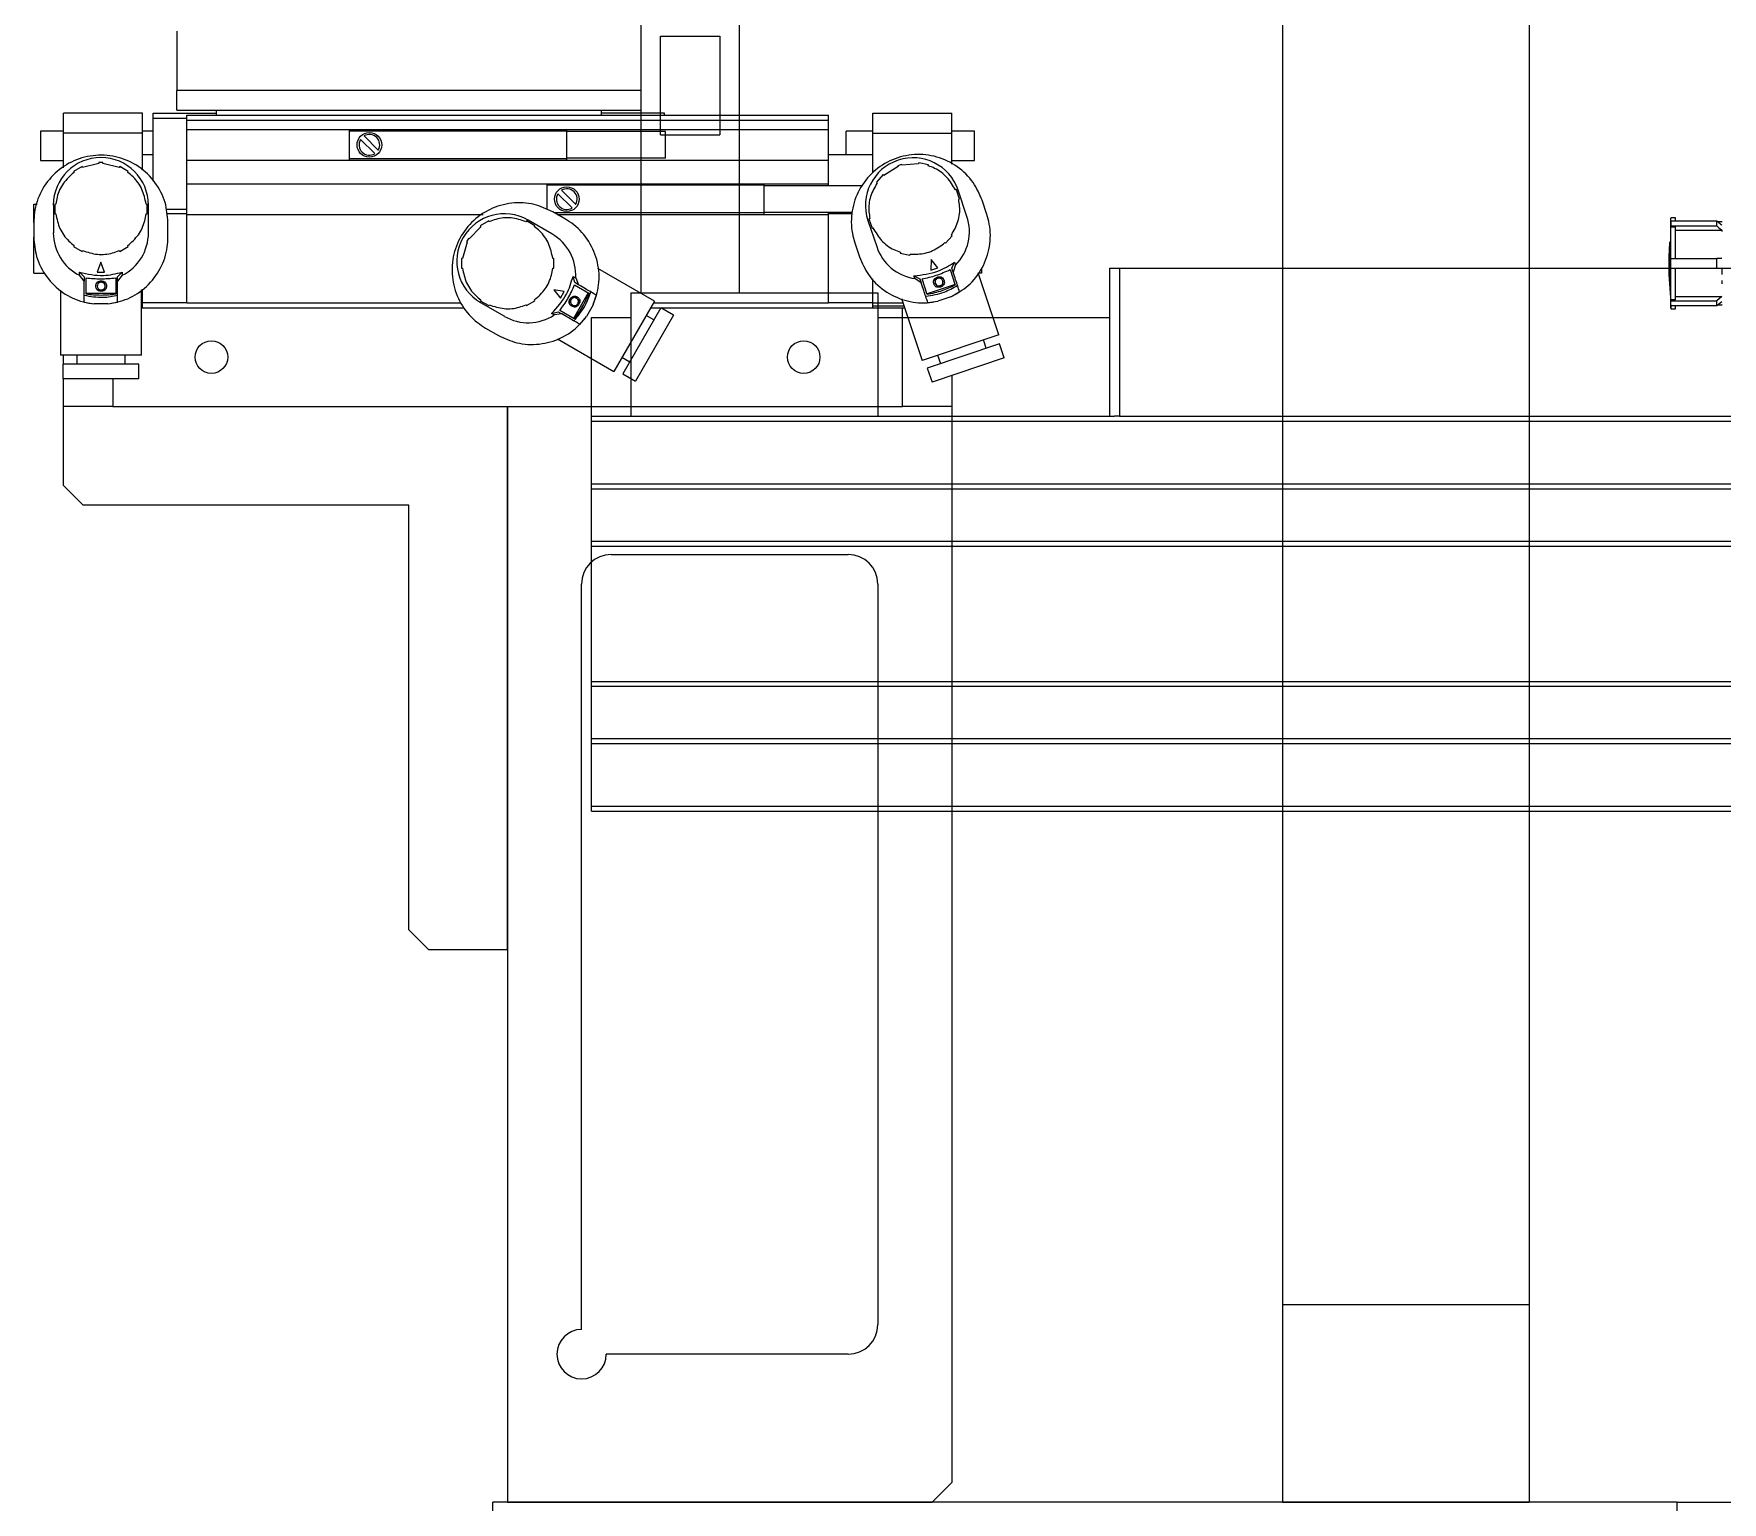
# Model space of a CAD drawing. Extents: x 500 to 100500, y -14500 to 21140.
# Drawn here: x 13536.7 to 13707.8, y -7259 to -7110.3 of the extents above; entities that cross this region are included whole.
import ezdxf

# ---------------------------------------------------------------- set-up
doc = ezdxf.new("R2010")
doc.units = 0
doc.linetypes.add('SLD-Solid', pattern=[0])
doc.layers.get('0').update_dxf_attribs({"linetype": 'CONTINUOUS'})
doc.layers.add('M06SMMF-001B', color=7, linetype='CONTINUOUS')
doc.layers.add('MODEL', color=7, linetype='SLD-Solid', lineweight=15)

# ---------------------------------------------------------------- blocks, each defined once
blk = doc.blocks.new('KCA$C73b08295')
at = {"layer": 'MODEL', "color": 1}
for p, q in [((0, 285), (0, 310)), ((120, 310), (0, 310)), ((120, 285), (120, 310)), ((120, 310), (207.5, 310))]:
    blk.add_line(p, q, dxfattribs=at)
blk = doc.blocks.new('LP F')
at = {"color": 2}
for p, q in [((14142.57, -93669.05), (14142.57, -93709.54)), ((14152.57, -93709.54), (14152.57, -93669.05)), ((14144.57, -93683.54), (14150.57, -93683.54)), ((14144.57, -93693.54), (14144.57, -93683.54)), ((14150.57, -93683.54), (14150.57, -93693.54)), ((14144.57, -93693.54), (14150.57, -93693.54)), ((14190.07, -93722.04), (14190.07, -93707.04)), ((14190.07, -93707.04), (14191.07, -93707.04)), ((14191.07, -93707.04), (14191.07, -93722.04)), ((14191.07, -93707.04), (14339.07, -93707.04)), ((14141.57, -93709.54), (14141.57, -93722.04)), ((14141.57, -93709.54), (14166.57, -93709.54)), ((14166.57, -93709.54), (14166.57, -93722.04)), ((14137.57, -93722.04), (14137.57, -93712.04)), ((14137.57, -93712.04), (14141.57, -93712.04)), ((14166.57, -93712.04), (14190.07, -93712.04)), ((14137.57, -93722.54), (14137.57, -93722.04)), ((14137.57, -93722.04), (14190.57, -93722.04)), ((14137.57, -93728.89), (14137.57, -93722.54)), ((14137.57, -93722.54), (14570.07, -93722.54)), ((14191.07, -93722.04), (14190.57, -93722.04)), ((14191.07, -93722.04), (14339.07, -93722.04)), ((14137.57, -93729.39), (14137.57, -93728.89)), ((14137.57, -93728.89), (14570.07, -93728.89)), ((14137.57, -93729.39), (14570.07, -93729.39)), ((14137.57, -93734.69), (14137.57, -93729.39)), ((14137.57, -93735.19), (14137.57, -93734.69)), ((14137.57, -93734.69), (14570.07, -93734.69)), ((14137.57, -93748.89), (14137.57, -93735.19)), ((14137.57, -93735.19), (14570.07, -93735.19)), ((14137.57, -93749.39), (14137.57, -93748.89)), ((14137.57, -93748.89), (14537.67, -93748.89)), ((14137.57, -93749.39), (14537.67, -93749.39)), ((14137.57, -93754.69), (14137.57, -93749.39)), ((14137.57, -93754.69), (14537.67, -93754.69)), ((14137.57, -93755.19), (14137.57, -93754.69)), ((14137.57, -93761.54), (14137.57, -93755.19)), ((14137.57, -93755.19), (14537.67, -93755.19)), ((14137.57, -93762.04), (14137.57, -93761.54)), ((14137.57, -93761.54), (14537.67, -93761.54)), ((14137.57, -93762.04), (14537.67, -93762.04))]:
    blk.add_line(p, q, dxfattribs=at)
blk = doc.blocks.new('SP F')
at = {"color": 3}
for p, q in [((14769.62, -97503.31), (14769.62, -97709.31)), ((14794.62, -97503.31), (14794.62, -97709.31)), ((14657.62, -97580.31), (14657.62, -97586.31)), ((14704.62, -97580.31), (14704.62, -97586.31)), ((14704.62, -97586.31), (14657.62, -97586.31)), ((14657.62, -97588.31), (14657.62, -97586.31)), ((14704.62, -97586.31), (14704.62, -97588.31)), ((14654.12, -97588.61), (14646.12, -97588.61)), ((14646.12, -97590.61), (14646.12, -97588.61)), ((14654.12, -97590.61), (14654.12, -97588.61)), ((14655.22, -97588.61), (14661.62, -97588.61)), ((14655.22, -97589.11), (14655.22, -97588.61)), ((14655.22, -97595.45), (14655.22, -97589.11)), ((14655.22, -97589.11), (14658.62, -97589.11)), ((14657.62, -97588.31), (14704.62, -97588.31)), ((14658.62, -97588.81), (14723.62, -97588.81)), ((14658.62, -97589.31), (14658.62, -97588.81)), ((14661.62, -97588.31), (14700.62, -97588.31)), ((14661.62, -97588.81), (14661.62, -97588.31)), ((14700.62, -97588.81), (14700.62, -97588.31)), ((14707.02, -97588.61), (14700.62, -97588.61)), ((14707.02, -97588.81), (14707.02, -97588.61)), ((14723.62, -97589.31), (14723.62, -97588.81)), ((14728.12, -97588.61), (14736.12, -97588.61)), ((14728.12, -97590.61), (14728.12, -97588.61)), ((14736.12, -97590.61), (14736.12, -97588.61)), ((14646.12, -97590.41), (14643.82, -97590.41)), ((14643.82, -97590.41), (14643.82, -97591.91)), ((14654.12, -97590.61), (14646.12, -97590.61)), ((14646.12, -97594.13), (14646.12, -97590.61)), ((14655.22, -97590.41), (14654.12, -97590.41)), ((14654.12, -97594.39), (14654.12, -97590.61)), ((14658.62, -97589.31), (14723.62, -97589.31)), ((14658.62, -97590.26), (14658.62, -97589.31)), ((14658.62, -97590.26), (14723.62, -97590.26)), ((14658.62, -97593.36), (14658.62, -97590.26)), ((14675.12, -97590.41), (14675.12, -97590.26)), ((14697.12, -97590.41), (14675.12, -97590.41)), ((14675.12, -97593.21), (14675.12, -97590.41)), ((14697.12, -97590.41), (14697.12, -97590.26)), ((14697.12, -97593.21), (14697.12, -97590.41)), ((14707.12, -97590.46), (14697.12, -97590.46)), ((14707.12, -97593.16), (14707.12, -97590.46)), ((14723.62, -97590.26), (14723.62, -97589.31)), ((14723.62, -97593.36), (14723.62, -97590.26)), ((14728.12, -97590.41), (14725.42, -97590.41)), ((14725.42, -97591.91), (14725.42, -97590.41)), ((14728.12, -97594.63), (14728.12, -97590.61)), ((14728.12, -97590.61), (14736.12, -97590.61)), ((14738.42, -97590.41), (14736.12, -97590.41)), ((14736.12, -97593.77), (14736.12, -97590.61)), ((14738.42, -97591.91), (14738.42, -97590.41)), ((14643.82, -97591.91), (14643.82, -97593.41)), ((14676.22, -97591.26), (14677.67, -97592.7)), ((14678.02, -97592.35), (14676.58, -97590.91)), ((14725.42, -97592.81), (14725.42, -97591.91)), ((14738.42, -97593.41), (14738.42, -97591.91)), ((14643.82, -97593.41), (14646.12, -97593.41)), ((14648.02, -97594.01), (14647.15, -97594.51)), ((14648.07, -97594.1), (14648.02, -97594.01)), ((14649.72, -97593.71), (14648.07, -97594.1)), ((14649.72, -97593.61), (14649.72, -97593.71)), ((14650.12, -97593.61), (14649.72, -97593.61)), ((14650.12, -97593.71), (14650.12, -97593.61)), ((14651.78, -97594.1), (14650.12, -97593.71)), ((14651.83, -97594.01), (14651.78, -97594.1)), ((14652.69, -97594.51), (14651.83, -97594.01)), ((14655.22, -97592.81), (14654.12, -97592.81)), ((14658.62, -97593.36), (14723.62, -97593.36)), ((14658.62, -97595.76), (14658.62, -97593.36)), ((14697.12, -97593.21), (14675.12, -97593.21)), ((14675.12, -97593.36), (14675.12, -97593.21)), ((14707.12, -97593.16), (14697.12, -97593.16)), ((14697.12, -97593.36), (14697.12, -97593.21)), ((14728.12, -97592.81), (14723.62, -97592.81)), ((14723.62, -97595.76), (14723.62, -97593.36)), ((14730.68, -97594.01), (14729.23, -97594.9)), ((14731.03, -97593.79), (14730.65, -97593.92)), ((14730.65, -97593.92), (14730.68, -97594.01)), ((14731.06, -97593.88), (14731.03, -97593.79)), ((14732.75, -97593.73), (14731.06, -97593.88)), ((14732.77, -97593.63), (14732.75, -97593.73)), ((14733.75, -97593.83), (14732.77, -97593.63)), ((14733.73, -97593.93), (14733.75, -97593.83)), ((14736.12, -97593.41), (14738.42, -97593.41)), ((14647.15, -97594.51), (14647.2, -97594.6)), ((14652.64, -97594.6), (14652.69, -97594.51)), ((14658.62, -97595.76), (14723.62, -97595.76)), ((14658.62, -97598.86), (14658.62, -97595.76)), ((14695.12, -97595.91), (14695.12, -97595.76)), ((14717.12, -97595.91), (14695.12, -97595.91)), ((14695.12, -97598.37), (14695.12, -97595.91)), ((14717.12, -97595.91), (14717.12, -97595.76)), ((14717.12, -97598.71), (14717.12, -97595.91)), ((14727.12, -97595.96), (14717.12, -97595.96)), ((14723.62, -97595.96), (14723.62, -97595.76)), ((14729.16, -97594.83), (14728.49, -97595.58)), ((14728.49, -97595.58), (14728.57, -97595.65)), ((14729.23, -97594.9), (14729.16, -97594.83)), ((14696.22, -97596.76), (14697.67, -97598.2)), ((14698.02, -97597.85), (14696.58, -97596.41)), ((14736.6, -97596.35), (14736.5, -97596.38)), ((14736.91, -97597.3), (14736.6, -97596.35)), ((14737.65, -97599.07), (14736.77, -97596.41)), ((14736.82, -97597.33), (14736.91, -97597.3)), ((14739.68, -97598.86), (14739.2, -97597.43)), ((14643.12, -97599.66), (14643.12, -97597.81)), ((14643.12, -97597.81), (14643.48, -97597.81)), ((14645.11, -97597.92), (14645.11, -97600.72)), ((14645.25, -97597.81), (14645.25, -97598.81)), ((14645.35, -97597.81), (14645.25, -97597.81)), ((14645.25, -97598.81), (14645.35, -97598.81)), ((14654.6, -97597.81), (14654.5, -97597.81)), ((14654.5, -97598.81), (14654.6, -97598.81)), ((14654.6, -97598.81), (14654.6, -97597.81)), ((14654.74, -97600.72), (14654.74, -97597.92)), ((14656.52, -97598.31), (14658.62, -97598.31)), ((14658.62, -97598.81), (14656.6, -97598.81)), ((14658.62, -97598.86), (14688.64, -97598.86)), ((14658.62, -97607.81), (14658.62, -97598.86)), ((14696.99, -97599.34), (14695.69, -97598.59)), ((14717.12, -97598.71), (14695.89, -97598.71)), ((14696.15, -97598.86), (14723.62, -97598.86)), ((14726.04, -97598.66), (14717.12, -97598.66)), ((14717.12, -97598.86), (14717.12, -97598.71)), ((14723.62, -97598.86), (14723.62, -97598.66)), ((14726.04, -97598.81), (14723.62, -97598.81)), ((14723.62, -97607.81), (14723.62, -97598.86)), ((14727.83, -97599.28), (14727.73, -97599.31)), ((14727.73, -97599.31), (14728.05, -97600.26)), ((14809.45, -97599.21), (14808.95, -97599.21)), ((14809.45, -97599.51), (14809.45, -97599.21)), ((14643.12, -97599.66), (14643.12, -97601.16)), ((14656.72, -97601.16), (14656.72, -97599.66)), ((14688.4, -97600.1), (14687.24, -97601.33)), ((14689.22, -97599.51), (14688.35, -97600.01)), ((14688.35, -97600.01), (14688.4, -97600.1)), ((14689.27, -97599.6), (14689.22, -97599.51)), ((14693.03, -97599.51), (14692.98, -97599.6)), ((14693.89, -97600.01), (14693.03, -97599.51)), ((14695.62, -97600.84), (14693.19, -97599.44)), ((14693.84, -97600.1), (14693.89, -97600.01)), ((14727.63, -97599.46), (14728.52, -97602.12)), ((14728.05, -97600.26), (14728.14, -97600.23)), ((14735.49, -97601.78), (14736.15, -97601.03)), ((14736.15, -97601.03), (14736.08, -97600.96)), ((14808.95, -97599.51), (14808.95, -97600.01)), ((14808.95, -97599.51), (14808.95, -97599.6)), ((14808.95, -97600.01), (14808.95, -97599.51)), ((14808.95, -97599.51), (14813.62, -97599.51)), ((14808.95, -97600.1), (14808.95, -97600.01)), ((14808.95, -97600.01), (14813.62, -97600.01)), ((14808.95, -97600.1), (14809.45, -97600.1)), ((14809.45, -97603.31), (14809.45, -97600.1)), ((14809.45, -97600.44), (14814.12, -97600.44)), ((14813.62, -97600.01), (14813.62, -97599.51)), ((14814.12, -97599.61), (14813.73, -97599.61)), ((14814.15, -97599.64), (14814.12, -97599.61)), ((14814.12, -97600.44), (14814.12, -97600.59)), ((14643.12, -97601.31), (14643.12, -97601.16)), ((14643.12, -97604.81), (14643.12, -97601.31)), ((14647.2, -97602.02), (14647.15, -97602.1)), ((14647.15, -97602.1), (14648.02, -97602.6)), ((14648.02, -97602.6), (14648.07, -97602.52)), ((14651.78, -97602.52), (14651.83, -97602.6)), ((14651.83, -97602.6), (14652.69, -97602.1)), ((14652.69, -97602.1), (14652.64, -97602.02)), ((14687.04, -97601.68), (14686.55, -97603.31)), ((14687.16, -97601.28), (14686.96, -97601.63)), ((14686.96, -97601.63), (14687.04, -97601.68)), ((14687.24, -97601.33), (14687.16, -97601.28)), ((14726.3, -97601.74), (14726.78, -97603.16)), ((14730.92, -97602.69), (14730.9, -97602.78)), ((14730.9, -97602.78), (14731.88, -97602.98)), ((14735.41, -97601.71), (14735.49, -97601.78)), ((14649.92, -97603.71), (14649.55, -97604.71)), ((14650.3, -97604.71), (14649.92, -97603.71)), ((14686.45, -97603.31), (14686.45, -97604.31)), ((14686.55, -97603.31), (14686.45, -97603.31)), ((14686.45, -97604.31), (14686.55, -97604.31)), ((14695.8, -97603.31), (14695.7, -97603.31)), ((14695.7, -97604.31), (14695.8, -97604.31)), ((14695.8, -97604.31), (14695.8, -97603.31)), ((14705.99, -97607.66), (14700.26, -97604.34)), ((14731.88, -97602.98), (14731.9, -97602.89)), ((14734.03, -97603.43), (14733.99, -97604.5)), ((14733.99, -97604.5), (14734.71, -97604.26)), ((14734.71, -97604.26), (14734.03, -97603.43)), ((14735.95, -97604.44), (14736.48, -97606.03)), ((14736.12, -97604.29), (14736.41, -97603.69)), ((14736.26, -97604.72), (14736.12, -97604.29)), ((14736.51, -97603.98), (14736.26, -97604.72)), ((14736.41, -97603.69), (14736.51, -97603.98)), ((14739.12, -97604.36), (14739.12, -97604.81)), ((14808.95, -97603.31), (14808.95, -97603.31)), ((14808.95, -97604.31), (14808.95, -97603.31)), ((14808.95, -97603.31), (14813.62, -97603.31)), ((14808.95, -97604.31), (14808.95, -97604.31)), ((14808.95, -97604.31), (14813.62, -97604.31)), ((14809.45, -97607.52), (14809.45, -97604.31)), ((14813.62, -97604.31), (14813.62, -97603.31)), ((14814.12, -97603.31), (14813.62, -97603.31)), ((14813.62, -97604.31), (14814.12, -97604.31)), ((14814.12, -97604.31), (14814.12, -97604.93)), ((14643.12, -97604.81), (14644.25, -97604.81)), ((14647.75, -97605.01), (14647.75, -97604.71)), ((14647.75, -97604.71), (14648.22, -97605.19)), ((14648.22, -97605.63), (14647.75, -97605.01)), ((14648.22, -97605.19), (14648.22, -97605.63)), ((14648.42, -97606.95), (14648.42, -97605.28)), ((14649.41, -97606.14), (14649.41, -97606.1)), ((14649.55, -97604.71), (14650.3, -97604.71)), ((14649.94, -97605.63), (14649.94, -97605.59)), ((14650.49, -97606.14), (14650.49, -97606.1)), ((14651.42, -97605.28), (14651.42, -97606.95)), ((14651.62, -97605.19), (14652.09, -97604.71)), ((14652.09, -97605.01), (14651.62, -97605.63)), ((14651.62, -97605.63), (14651.62, -97605.19)), ((14652.09, -97604.71), (14652.09, -97605.01)), ((14697.75, -97605.13), (14698.02, -97605.28)), ((14697.93, -97605.77), (14697.75, -97605.13)), ((14697.91, -97605.99), (14699.36, -97606.83)), ((14698.32, -97606), (14697.93, -97605.77)), ((14698.02, -97605.28), (14698.32, -97606)), ((14728.12, -97607.81), (14728.12, -97605.39)), ((14732.39, -97605.36), (14732.29, -97605.07)), ((14732.29, -97605.07), (14732.89, -97605.37)), ((14733.03, -97605.79), (14732.39, -97605.36)), ((14732.89, -97605.37), (14733.03, -97605.79)), ((14733.64, -97606.98), (14733.11, -97605.39)), ((14736.46, -97605.96), (14733.62, -97606.91)), ((14734.32, -97605.9), (14734.31, -97605.86)), ((14734.66, -97605.25), (14734.65, -97605.21)), ((14734.96, -97606.11), (14734.94, -97606.07)), ((14735.23, -97605.85), (14735.21, -97605.81)), ((14735.34, -97605.55), (14735.33, -97605.52)), ((14740.9, -97611.05), (14738.8, -97604.76)), ((14739.12, -97604.81), (14738.82, -97604.81)), ((14814.15, -97605.89), (14814.15, -97605.54)), ((14645.82, -97606.52), (14645.82, -97613.11)), ((14648.22, -97607.74), (14649.24, -97607.92)), ((14651.42, -97606.88), (14648.42, -97606.88)), ((14650.61, -97607.92), (14649.24, -97607.92)), ((14649.95, -97606.54), (14649.95, -97606.5)), ((14650.29, -97606.38), (14650.29, -97606.34)), ((14650.61, -97607.92), (14651.62, -97607.74)), ((14654.02, -97613.11), (14654.02, -97606.48)), ((14654.12, -97607.81), (14654.02, -97607.81)), ((14654.12, -97607.81), (14654.12, -97606.42)), ((14658.62, -97607.81), (14654.12, -97607.81)), ((14654.12, -97608.31), (14654.12, -97607.81)), ((14658.62, -97607.81), (14686.42, -97607.81)), ((14688.4, -97607.52), (14688.35, -97607.6)), ((14688.35, -97607.6), (14689.22, -97608.1)), ((14688.38, -97607.78), (14690.8, -97609.18)), ((14693.03, -97608.1), (14693.89, -97607.6)), ((14693.89, -97607.6), (14693.84, -97607.52)), ((14695.8, -97606.51), (14696.48, -97607.33)), ((14696.85, -97606.68), (14695.8, -97606.51)), ((14696.48, -97607.33), (14696.85, -97606.68)), ((14697.48, -97607.45), (14697.44, -97607.43)), ((14699.3, -97606.79), (14697.8, -97609.39)), ((14698.19, -97607.23), (14698.15, -97607.21)), ((14698.27, -97607.9), (14698.23, -97607.88)), ((14698.3, -97607.52), (14698.26, -97607.5)), ((14699.79, -97608.02), (14700.14, -97607.05)), ((14705.99, -97607.66), (14701.89, -97614.76)), ((14705.9, -97607.81), (14723.62, -97607.81)), ((14728.12, -97607.81), (14723.62, -97607.81)), ((14728.12, -97608.31), (14728.12, -97607.81)), ((14728.12, -97607.81), (14731.17, -97607.81)), ((14731.04, -97607.39), (14733.12, -97613.64)), ((14733.7, -97607.79), (14734.72, -97607.64)), ((14736.02, -97607.21), (14734.72, -97607.64)), ((14736.02, -97607.21), (14736.92, -97606.72)), ((14808.95, -97607.6), (14808.95, -97607.52)), ((14809.45, -97607.52), (14808.95, -97607.52)), ((14808.95, -97608.1), (14808.95, -97607.6)), ((14808.95, -97607.6), (14813.62, -97607.6)), ((14809.45, -97607.17), (14814.12, -97607.17)), ((14814.12, -97607.17), (14813.62, -97607.6)), ((14813.62, -97608.1), (14813.62, -97607.6)), ((14813.62, -97608.1), (14814.12, -97607.67)), ((14654.12, -97608.11), (14654.02, -97608.11)), ((14654.02, -97608.31), (14686.72, -97608.31)), ((14689.22, -97608.1), (14689.27, -97608.02)), ((14692.98, -97608.02), (14693.03, -97608.1)), ((14695.58, -97608.89), (14696.23, -97608.72)), ((14695.85, -97609.04), (14695.58, -97608.89)), ((14696.62, -97608.94), (14695.85, -97609.04)), ((14696.23, -97608.72), (14696.62, -97608.94)), ((14697.86, -97609.43), (14696.41, -97608.59)), ((14697.65, -97608.16), (14697.62, -97608.14)), ((14698.44, -97610), (14699.11, -97609.21)), ((14699.79, -97608.02), (14699.11, -97609.21)), ((14706.64, -97608.32), (14702.79, -97614.99)), ((14707.94, -97609.07), (14704.09, -97615.74)), ((14705.94, -97609.53), (14705.16, -97609.08)), ((14705.61, -97608.31), (14731.12, -97608.31)), ((14707.94, -97609.07), (14706.64, -97608.32)), ((14728.12, -97608.11), (14731.27, -97608.11)), ((14731.12, -97618.31), (14731.12, -97608.31)), ((14731.12, -97608.31), (14731.34, -97608.31)), ((14808.95, -97608.02), (14808.95, -97608.1)), ((14808.95, -97608.02), (14808.95, -97608.39)), ((14808.95, -97608.1), (14813.62, -97608.1)), ((14808.95, -97608.41), (14809.45, -97608.41)), ((14809.45, -97608.41), (14809.45, -97608.1)), ((14813.73, -97608.01), (14814.12, -97608.01)), ((14814.12, -97608.01), (14814.15, -97607.98)), ((14688.89, -97610.37), (14690.19, -97611.12)), ((14740.9, -97611.05), (14733.12, -97613.64)), ((14696.18, -97611.46), (14701.89, -97614.76)), ((14740.95, -97611.98), (14733.64, -97614.42)), ((14739.62, -97612.42), (14739.33, -97611.57)), ((14741.42, -97613.4), (14740.95, -97611.98)), ((14654.02, -97613.11), (14645.82, -97613.11)), ((14646.07, -97614.01), (14646.07, -97615.51)), ((14653.77, -97614.01), (14646.07, -97614.01)), ((14646.12, -97614.01), (14646.12, -97613.11)), ((14647.47, -97613.11), (14647.47, -97614.01)), ((14652.37, -97614.01), (14652.37, -97613.11)), ((14653.77, -97615.51), (14653.77, -97614.01)), ((14702.71, -97613.33), (14703.49, -97613.78)), ((14733.64, -97614.42), (14734.12, -97615.84)), ((14741.42, -97613.4), (14734.12, -97615.84)), ((14734.69, -97613.12), (14734.97, -97613.97)), ((14653.77, -97615.51), (14646.07, -97615.51)), ((14646.12, -97618.31), (14646.12, -97615.51)), ((14651.12, -97615.51), (14651.12, -97618.31)), ((14702.79, -97614.99), (14704.09, -97615.74)), ((14736.12, -97615.17), (14736.12, -97618.31)), ((14646.12, -97626.31), (14646.12, -97618.31)), ((14651.12, -97618.31), (14646.12, -97618.31)), ((14651.12, -97618.31), (14731.12, -97618.31)), ((14691.12, -97673.31), (14691.12, -97618.31)), ((14691.12, -97618.31), (14691.12, -97729.31)), ((14736.12, -97618.31), (14731.12, -97618.31)), ((14736.12, -97618.31), (14736.12, -97727.31)), ((14646.12, -97626.31), (14648.12, -97628.31)), ((14681.12, -97628.31), (14648.12, -97628.31)), ((14681.12, -97671.31), (14681.12, -97628.31)), ((14701.62, -97633.31), (14725.62, -97633.31)), ((14698.62, -97711.81), (14698.62, -97636.31)), ((14728.62, -97636.31), (14728.62, -97711.31)), ((14681.12, -97671.31), (14683.12, -97673.31)), ((14683.12, -97673.31), (14691.12, -97673.31)), ((14769.62, -97709.31), (14769.62, -97729.31)), ((14794.62, -97709.31), (14769.62, -97709.31)), ((14794.62, -97709.31), (14794.62, -97729.31)), ((14725.62, -97714.31), (14701.12, -97714.31)), ((14734.12, -97729.31), (14736.12, -97727.31)), ((14691.12, -97729.31), (14734.12, -97729.31)), ((14769.62, -97729.31), (14794.62, -97729.31))]:
    blk.add_line(p, q, dxfattribs=at)
for centre, radius in [((14677.12, -97591.81), 1.25), ((14697.12, -97597.31), 1.25), ((14661.12, -97613.31), 1.65), ((14721.12, -97613.31), 1.65)]:
    blk.add_circle(centre, radius, dxfattribs=at)
for centre, radius, start, end in [((14677.12, -97591.81), 1.05, 328.7741, 121.2259), ((14677.12, -97591.81), 1.05, 148.7741, 301.2259), ((14649.92, -97597.92), 4.82, 0, 180), ((14732.2, -97597.94), 4.82, 18.4665, 198.4665), ((14697.12, -97597.31), 1.05, 148.7741, 301.2259), ((14697.12, -97597.31), 1.05, 328.7741, 121.2259), ((14690.79, -97603.61), 4.82, 60, 240), ((14733.09, -97600.59), 4.82, 315.2554, 18.4656), ((14649.92, -97600.72), 4.82, 180.0007, 243.2116), ((14649.92, -97600.72), 4.82, 296.7888, 359.9991), ((14693.21, -97605.01), 4.82, 356.7888, 59.9991), ((14733.09, -97600.59), 4.82, 198.4673, 261.6781), ((14693.21, -97605.01), 4.82, 240.0007, 303.2116), ((14701.62, -97636.31), 3, 90, 180), ((14725.62, -97636.31), 3, 0, 90), ((14698.62, -97714.31), 2.5, 90, 0), ((14725.62, -97711.31), 3, 270, 0)]:
    blk.add_arc(centre, radius, start, end, dxfattribs=at)
for points, knots in [([(14656.72, -97599.66), (14656.66, -97598.98), (14656.54, -97597.54), (14655.49, -97595.54), (14653.83, -97593.93), (14651.71, -97592.96), (14649.4, -97592.75), (14647.14, -97593.31), (14645.2, -97594.59), (14643.79, -97596.44), (14643.19, -97598.23), (14643.14, -97599.33), (14643.12, -97599.66)], [0, 0, 0, 0, 0.0948237, 0.2021801, 0.3095335, 0.4168871, 0.524228, 0.6314592, 0.7387387, 0.8460879, 0.9534356, 1, 1, 1, 1]), ([(14739.2, -97597.43), (14738.93, -97596.81), (14738.36, -97595.49), (14736.73, -97593.92), (14734.64, -97592.92), (14732.33, -97592.67), (14730.06, -97593.2), (14728.1, -97594.45), (14726.66, -97596.28), (14725.91, -97598.47), (14725.91, -97600.37), (14726.21, -97601.42), (14726.3, -97601.74)], [0, 0, 0, 0, 0.094824, 0.20218, 0.309533, 0.416887, 0.524228, 0.631459, 0.738739, 0.846088, 0.953436, 1, 1, 1, 1]), ([(14736.5, -97596.38), (14736.24, -97595.94), (14735.71, -97595.04), (14734.65, -97594.27), (14733.95, -97594.01), (14733.73, -97593.93)], [0, 0, 0, 0, 0.406488, 0.812977, 1, 1, 1, 1]), ([(14647.2, -97594.6), (14646.82, -97594.94), (14646.05, -97595.64), (14645.51, -97596.83), (14645.39, -97597.57), (14645.35, -97597.81)], [0, 0, 0, 0, 0.406489, 0.812978, 1, 1, 1, 1]), ([(14654.5, -97597.81), (14654.39, -97597.3), (14654.17, -97596.28), (14653.41, -97595.22), (14652.83, -97594.74), (14652.64, -97594.6)], [0, 0, 0, 0, 0.4064885, 0.8129766, 1, 1, 1, 1]), ([(14728.57, -97595.65), (14728.31, -97596.1), (14727.8, -97597), (14727.66, -97598.31), (14727.79, -97599.05), (14727.83, -97599.28)], [0, 0, 0, 0, 0.4064893, 0.8129784, 1, 1, 1, 1]), ([(14695.69, -97598.59), (14695.08, -97598.31), (14693.77, -97597.7), (14691.52, -97597.6), (14689.29, -97598.23), (14687.39, -97599.58), (14686.04, -97601.48), (14685.4, -97603.72), (14685.54, -97606.04), (14686.44, -97608.18), (14687.69, -97609.6), (14688.61, -97610.19), (14688.89, -97610.37)], [0, 0, 0, 0, 0.094824, 0.20218, 0.309533, 0.416887, 0.524228, 0.631459, 0.738739, 0.846088, 0.953436, 1, 1, 1, 1]), ([(14736.08, -97600.96), (14736.33, -97600.51), (14736.85, -97599.61), (14736.98, -97598.31), (14736.86, -97597.57), (14736.82, -97597.33)], [0, 0, 0, 0, 0.406489, 0.812978, 1, 1, 1, 1]), ([(14645.35, -97598.81), (14645.46, -97599.31), (14645.67, -97600.33), (14646.44, -97601.39), (14647.02, -97601.87), (14647.2, -97602.02)], [0, 0, 0, 0, 0.406489, 0.812977, 1, 1, 1, 1]), ([(14652.64, -97602.02), (14653.03, -97601.67), (14653.8, -97600.98), (14654.34, -97599.78), (14654.46, -97599.04), (14654.5, -97598.81)], [0, 0, 0, 0, 0.406489, 0.812978, 1, 1, 1, 1]), ([(14692.98, -97599.6), (14692.48, -97599.43), (14691.5, -97599.11), (14690.19, -97599.24), (14689.49, -97599.51), (14689.27, -97599.6)], [0, 0, 0, 0, 0.406488, 0.812977, 1, 1, 1, 1]), ([(14699.79, -97608.02), (14700.02, -97607.35), (14700.5, -97605.96), (14700.34, -97603.68), (14699.46, -97601.55), (14698.2, -97600.11), (14697.27, -97599.52), (14696.99, -97599.34)], [0, 0, 0, 0, 0.210713, 0.440125, 0.669539, 0.89895, 1, 1, 1, 1]), ([(14736.02, -97607.21), (14736.63, -97606.86), (14737.91, -97606.14), (14739.3, -97604.33), (14740.06, -97602.14), (14740.07, -97600.23), (14739.77, -97599.18), (14739.68, -97598.86)], [0, 0, 0, 0, 0.210713, 0.440125, 0.669539, 0.89895, 1, 1, 1, 1]), ([(14808.95, -97599.6), (14808.95, -97599.4), (14808.95, -97599.16), (14808.95, -97599.24), (14808.95, -97599.25)], [0, 0, 0, 0, 0.814149, 1, 1, 1, 1]), ([(14695.7, -97603.31), (14695.59, -97602.8), (14695.37, -97601.78), (14694.61, -97600.72), (14694.03, -97600.24), (14693.84, -97600.1)], [0, 0, 0, 0, 0.406489, 0.812978, 1, 1, 1, 1]), ([(14728.14, -97600.23), (14728.41, -97600.68), (14728.93, -97601.57), (14729.99, -97602.34), (14730.7, -97602.6), (14730.92, -97602.69)], [0, 0, 0, 0, 0.406489, 0.812977, 1, 1, 1, 1]), ([(14808.95, -97603.31), (14808.95, -97602.8), (14808.95, -97601.78), (14808.95, -97600.72), (14808.95, -97600.24), (14808.95, -97600.1)], [0, 0, 0, 0, 0.4064891, 0.8129781, 1, 1, 1, 1]), ([(14814.12, -97599.94), (14814.1, -97599.93), (14813.93, -97599.78), (14813.77, -97599.64), (14813.62, -97599.51)], [0, 0, 0, 0, 0.099039, 1, 1, 1, 1]), ([(14813.62, -97600.01), (14813.77, -97600.14), (14813.93, -97600.28), (14814.1, -97600.43), (14814.12, -97600.44)], [0, 0, 0, 0, 0.9009608, 1, 1, 1, 1]), ([(14643.12, -97601.16), (14643.18, -97601.82), (14643.3, -97603.25), (14644.34, -97605.25), (14646, -97606.86), (14647.75, -97607.7), (14648.87, -97607.87), (14649.24, -97607.92)], [0, 0, 0, 0, 0.200562, 0.429956, 0.659348, 0.888742, 1, 1, 1, 1]), ([(14648.07, -97602.52), (14648.56, -97602.68), (14649.55, -97603), (14650.85, -97602.87), (14651.55, -97602.6), (14651.78, -97602.52)], [0, 0, 0, 0, 0.4064889, 0.8129776, 1, 1, 1, 1]), ([(14650.61, -97607.92), (14651.3, -97607.79), (14652.74, -97607.51), (14654.64, -97606.23), (14656.05, -97604.39), (14656.66, -97602.59), (14656.71, -97601.49), (14656.72, -97601.16)], [0, 0, 0, 0, 0.210713, 0.440125, 0.669539, 0.89895, 1, 1, 1, 1]), ([(14731.9, -97602.89), (14732.42, -97602.88), (14733.45, -97602.88), (14734.65, -97602.34), (14735.23, -97601.86), (14735.41, -97601.71)], [0, 0, 0, 0, 0.406489, 0.812978, 1, 1, 1, 1]), ([(14808.94, -97605.94), (14808.92, -97604.79), (14808.89, -97603.43), (14808.88, -97602.13), (14808.88, -97601.81), (14808.88, -97601.67), (14808.87, -97601.62), (14808.87, -97601.63), (14808.84, -97601.81), (14808.78, -97602.5), (14808.71, -97604.32), (14808.83, -97606.05), (14808.92, -97607.32)], [0, 0, 0, 0, 0.291287, 0.344241, 0.383734, 0.399372, 0.413142, 0.426111, 0.439542, 0.518057, 0.645364, 1, 1, 1, 1]), ([(14686.55, -97604.31), (14686.66, -97604.81), (14686.87, -97605.83), (14687.64, -97606.89), (14688.22, -97607.37), (14688.4, -97607.52)], [0, 0, 0, 0, 0.406489, 0.812978, 1, 1, 1, 1]), ([(14693.84, -97607.52), (14694.23, -97607.17), (14695, -97606.48), (14695.54, -97605.28), (14695.66, -97604.54), (14695.7, -97604.31)], [0, 0, 0, 0, 0.406489, 0.812978, 1, 1, 1, 1]), ([(14726.78, -97603.16), (14727.04, -97603.78), (14727.61, -97605.1), (14729.23, -97606.66), (14731.31, -97607.67), (14733.24, -97607.9), (14734.35, -97607.71), (14734.72, -97607.64)], [0, 0, 0, 0, 0.200562, 0.429956, 0.659348, 0.888742, 1, 1, 1, 1]), ([(14732.29, -97605.07), (14733.12, -97604.98), (14734.6, -97604.82), (14735.86, -97604.04), (14736.41, -97603.69)], [0, 0, 0, 0, 0.559952, 1, 1, 1, 1]), ([(14733.11, -97605.39), (14733.59, -97605.29), (14734.57, -97605.07), (14735.49, -97604.66), (14735.95, -97604.44)], [0, 0, 0, 0, 0.492258, 1, 1, 1, 1]), ([(14808.95, -97607.52), (14808.95, -97607.17), (14808.95, -97606.48), (14808.95, -97605.28), (14808.95, -97604.54), (14808.95, -97604.31)], [0, 0, 0, 0, 0.406489, 0.812978, 1, 1, 1, 1]), ([(14647.75, -97604.71), (14648.57, -97604.89), (14650.02, -97605.21), (14651.46, -97604.86), (14652.09, -97604.71)], [0, 0, 0, 0, 0.559952, 1, 1, 1, 1]), ([(14648.22, -97607.74), (14648.22, -97607.52), (14648.22, -97607.09), (14648.22, -97606.39), (14648.22, -97605.9), (14648.22, -97605.63)], [0, 0, 0, 0, 0.309337, 0.618673, 1, 1, 1, 1]), ([(14648.42, -97605.28), (14648.91, -97605.33), (14649.91, -97605.44), (14650.91, -97605.33), (14651.42, -97605.28)], [0, 0, 0, 0, 0.4922576, 1, 1, 1, 1]), ([(14649.41, -97606.1), (14649.42, -97605.98), (14649.43, -97605.84), (14649.57, -97605.7), (14649.68, -97605.64), (14649.8, -97605.6), (14649.9, -97605.59), (14649.94, -97605.59)], [0, 0, 0, 0, 0.498702, 0.624177, 0.749467, 0.874745, 1, 1, 1, 1]), ([(14649.41, -97606.14), (14649.42, -97606.02), (14649.43, -97605.88), (14649.57, -97605.73), (14649.68, -97605.68), (14649.8, -97605.64), (14649.9, -97605.63), (14649.94, -97605.63)], [0, 0, 0, 0, 0.498702, 0.624177, 0.749467, 0.874745, 1, 1, 1, 1]), ([(14649.94, -97606.64), (14649.9, -97606.64), (14649.8, -97606.63), (14649.64, -97606.58), (14649.43, -97606.42), (14649.42, -97606.25), (14649.41, -97606.14)], [0, 0, 0, 0, 0.125551, 0.25109, 0.50025, 1, 1, 1, 1]), ([(14649.95, -97605.73), (14649.91, -97605.73), (14649.84, -97605.74), (14649.74, -97605.77), (14649.67, -97605.82), (14649.56, -97605.94), (14649.56, -97606.05), (14649.56, -97606.14)], [0, 0, 0, 0, 0.125139, 0.250418, 0.375519, 0.500847, 1, 1, 1, 1]), ([(14649.56, -97606.1), (14649.56, -97606.19), (14649.56, -97606.32), (14649.71, -97606.45), (14649.84, -97606.5), (14649.91, -97606.5), (14649.95, -97606.5)], [0, 0, 0, 0, 0.5002912, 0.749086, 0.8746062, 1, 1, 1, 1]), ([(14649.56, -97606.14), (14649.56, -97606.23), (14649.56, -97606.36), (14649.71, -97606.49), (14649.84, -97606.54), (14649.91, -97606.54), (14649.95, -97606.54)], [0, 0, 0, 0, 0.5002912, 0.749086, 0.8746062, 1, 1, 1, 1]), ([(14649.94, -97605.59), (14649.99, -97605.59), (14650.08, -97605.6), (14650.25, -97605.65), (14650.47, -97605.81), (14650.48, -97605.98), (14650.49, -97606.1)], [0, 0, 0, 0, 0.1256001, 0.2511969, 0.5005813, 1, 1, 1, 1]), ([(14649.94, -97605.63), (14649.99, -97605.63), (14650.08, -97605.64), (14650.25, -97605.69), (14650.47, -97605.85), (14650.48, -97606.02), (14650.49, -97606.14)], [0, 0, 0, 0, 0.1256, 0.251197, 0.500581, 1, 1, 1, 1]), ([(14650.49, -97606.14), (14650.48, -97606.25), (14650.47, -97606.43), (14650.25, -97606.58), (14650.08, -97606.63), (14649.99, -97606.64), (14649.94, -97606.64)], [0, 0, 0, 0, 0.499407, 0.748743, 0.874372, 1, 1, 1, 1]), ([(14650.35, -97606.14), (14650.34, -97606.05), (14650.33, -97605.91), (14650.19, -97605.78), (14650.06, -97605.74), (14649.99, -97605.73), (14649.95, -97605.73)], [0, 0, 0, 0, 0.500072, 0.749021, 0.874598, 1, 1, 1, 1]), ([(14650.29, -97606.34), (14650.31, -97606.29), (14650.35, -97606.21), (14650.35, -97606.13), (14650.35, -97606.1)], [0, 0, 0, 0, 0.559599, 1, 1, 1, 1]), ([(14650.29, -97606.38), (14650.31, -97606.33), (14650.35, -97606.25), (14650.35, -97606.17), (14650.35, -97606.14)], [0, 0, 0, 0, 0.559599, 1, 1, 1, 1]), ([(14651.62, -97607.74), (14651.62, -97607.52), (14651.62, -97607.09), (14651.62, -97606.39), (14651.62, -97605.9), (14651.62, -97605.63)], [0, 0, 0, 0, 0.309337, 0.618673, 1, 1, 1, 1]), ([(14695.58, -97608.89), (14696.15, -97608.27), (14697.15, -97607.17), (14697.57, -97605.75), (14697.75, -97605.13)], [0, 0, 0, 0, 0.559952, 1, 1, 1, 1]), ([(14696.41, -97608.59), (14696.7, -97608.19), (14697.29, -97607.38), (14697.7, -97606.46), (14697.91, -97605.99)], [0, 0, 0, 0, 0.492258, 1, 1, 1, 1]), ([(14700.14, -97607.05), (14699.96, -97606.94), (14699.58, -97606.73), (14698.97, -97606.38), (14698.55, -97606.13), (14698.32, -97606)], [0, 0, 0, 0, 0.309337, 0.618673, 1, 1, 1, 1]), ([(14733.7, -97607.79), (14733.63, -97607.59), (14733.49, -97607.18), (14733.27, -97606.51), (14733.12, -97606.05), (14733.03, -97605.79)], [0, 0, 0, 0, 0.309337, 0.618673, 1, 1, 1, 1]), ([(14733.48, -97607.13), (14734.12, -97607.04), (14735.26, -97606.87), (14736.26, -97606.3), (14736.7, -97606.05)], [0, 0, 0, 0, 0.5600145, 1, 1, 1, 1]), ([(14736.48, -97606.03), (14736.03, -97606.23), (14735.12, -97606.65), (14734.14, -97606.87), (14733.64, -97606.98)], [0, 0, 0, 0, 0.49226, 1, 1, 1, 1]), ([(14734.31, -97605.86), (14734.28, -97605.75), (14734.24, -97605.61), (14734.33, -97605.42), (14734.41, -97605.34), (14734.52, -97605.26), (14734.61, -97605.23), (14734.65, -97605.21)], [0, 0, 0, 0, 0.498702, 0.624177, 0.749467, 0.874745, 1, 1, 1, 1]), ([(14734.32, -97605.9), (14734.29, -97605.78), (14734.25, -97605.65), (14734.35, -97605.46), (14734.43, -97605.38), (14734.53, -97605.3), (14734.62, -97605.27), (14734.66, -97605.25)], [0, 0, 0, 0, 0.498702, 0.624177, 0.749467, 0.874745, 1, 1, 1, 1]), ([(14734.98, -97606.21), (14734.94, -97606.22), (14734.85, -97606.24), (14734.67, -97606.25), (14734.42, -97606.16), (14734.36, -97606), (14734.32, -97605.9)], [0, 0, 0, 0, 0.125551, 0.25109, 0.50025, 1, 1, 1, 1]), ([(14734.7, -97605.34), (14734.67, -97605.35), (14734.6, -97605.38), (14734.52, -97605.44), (14734.46, -97605.51), (14734.4, -97605.66), (14734.43, -97605.76), (14734.45, -97605.85)], [0, 0, 0, 0, 0.125139, 0.250418, 0.375519, 0.500847, 1, 1, 1, 1]), ([(14734.44, -97605.81), (14734.47, -97605.9), (14734.52, -97606.02), (14734.7, -97606.1), (14734.84, -97606.1), (14734.91, -97606.08), (14734.94, -97606.07)], [0, 0, 0, 0, 0.500291, 0.749086, 0.874606, 1, 1, 1, 1]), ([(14734.45, -97605.85), (14734.48, -97605.93), (14734.53, -97606.06), (14734.71, -97606.14), (14734.85, -97606.14), (14734.92, -97606.12), (14734.96, -97606.11)], [0, 0, 0, 0, 0.500291, 0.749086, 0.874606, 1, 1, 1, 1]), ([(14734.65, -97605.21), (14734.7, -97605.2), (14734.79, -97605.17), (14734.96, -97605.17), (14735.22, -97605.25), (14735.29, -97605.41), (14735.33, -97605.52)], [0, 0, 0, 0, 0.1256, 0.251197, 0.500581, 1, 1, 1, 1]), ([(14734.66, -97605.25), (14734.71, -97605.24), (14734.8, -97605.21), (14734.98, -97605.2), (14735.23, -97605.29), (14735.3, -97605.45), (14735.34, -97605.55)], [0, 0, 0, 0, 0.1256, 0.251197, 0.500581, 1, 1, 1, 1]), ([(14735.21, -97605.6), (14735.17, -97605.52), (14735.12, -97605.39), (14734.94, -97605.31), (14734.8, -97605.31), (14734.73, -97605.33), (14734.7, -97605.34)], [0, 0, 0, 0, 0.5000715, 0.7490206, 0.8745985, 1, 1, 1, 1]), ([(14734.94, -97606.07), (14734.98, -97606.06), (14735.06, -97606.02), (14735.17, -97605.93), (14735.2, -97605.85), (14735.21, -97605.81)], [0, 0, 0, 0, 0.280257, 0.560781, 1, 1, 1, 1]), ([(14734.96, -97606.11), (14735, -97606.09), (14735.08, -97606.06), (14735.19, -97605.97), (14735.21, -97605.89), (14735.23, -97605.85)], [0, 0, 0, 0, 0.2802572, 0.5607811, 1, 1, 1, 1]), ([(14735.34, -97605.55), (14735.37, -97605.67), (14735.41, -97605.83), (14735.26, -97606.05), (14735.11, -97606.15), (14735.03, -97606.19), (14734.98, -97606.21)], [0, 0, 0, 0, 0.499407, 0.748743, 0.874372, 1, 1, 1, 1]), ([(14735.21, -97605.81), (14735.22, -97605.76), (14735.23, -97605.67), (14735.21, -97605.6), (14735.2, -97605.56)], [0, 0, 0, 0, 0.5595988, 1, 1, 1, 1]), ([(14735.23, -97605.85), (14735.23, -97605.8), (14735.24, -97605.71), (14735.22, -97605.63), (14735.21, -97605.6)], [0, 0, 0, 0, 0.559599, 1, 1, 1, 1]), ([(14736.92, -97606.72), (14736.85, -97606.51), (14736.72, -97606.1), (14736.5, -97605.43), (14736.34, -97604.97), (14736.26, -97604.72)], [0, 0, 0, 0, 0.309337, 0.618673, 1, 1, 1, 1]), ([(14648.22, -97607.04), (14648.86, -97607.15), (14650, -97607.36), (14651.13, -97607.14), (14651.62, -97607.04)], [0, 0, 0, 0, 0.560014, 1, 1, 1, 1]), ([(14651.42, -97606.95), (14650.93, -97607), (14649.93, -97607.11), (14648.93, -97607), (14648.42, -97606.95)], [0, 0, 0, 0, 0.49226, 1, 1, 1, 1]), ([(14649.95, -97606.5), (14649.99, -97606.5), (14650.08, -97606.49), (14650.21, -97606.44), (14650.26, -97606.38), (14650.29, -97606.34)], [0, 0, 0, 0, 0.2802572, 0.5607811, 1, 1, 1, 1]), ([(14649.95, -97606.54), (14649.99, -97606.54), (14650.08, -97606.53), (14650.21, -97606.48), (14650.26, -97606.42), (14650.29, -97606.38)], [0, 0, 0, 0, 0.280257, 0.560781, 1, 1, 1, 1]), ([(14697.62, -97608.14), (14697.52, -97608.08), (14697.4, -97608), (14697.35, -97607.8), (14697.35, -97607.68), (14697.38, -97607.55), (14697.42, -97607.47), (14697.44, -97607.43)], [0, 0, 0, 0, 0.498702, 0.624177, 0.749467, 0.874745, 1, 1, 1, 1]), ([(14697.65, -97608.16), (14697.55, -97608.1), (14697.43, -97608.02), (14697.38, -97607.82), (14697.38, -97607.7), (14697.41, -97607.57), (14697.46, -97607.49), (14697.48, -97607.45)], [0, 0, 0, 0, 0.498702, 0.6241765, 0.7494675, 0.8747453, 1, 1, 1, 1]), ([(14697.44, -97607.43), (14697.47, -97607.39), (14697.52, -97607.31), (14697.65, -97607.19), (14697.89, -97607.08), (14698.05, -97607.16), (14698.15, -97607.21)], [0, 0, 0, 0, 0.1256, 0.251197, 0.500581, 1, 1, 1, 1]), ([(14697.48, -97607.45), (14697.5, -97607.41), (14697.55, -97607.33), (14697.68, -97607.21), (14697.93, -97607.1), (14698.09, -97607.18), (14698.19, -97607.23)], [0, 0, 0, 0, 0.1256, 0.251197, 0.500581, 1, 1, 1, 1]), ([(14697.57, -97607.5), (14697.55, -97607.53), (14697.52, -97607.59), (14697.5, -97607.69), (14697.5, -97607.78), (14697.55, -97607.93), (14697.64, -97607.99), (14697.72, -97608.04)], [0, 0, 0, 0, 0.1251388, 0.2504182, 0.3755189, 0.5008471, 1, 1, 1, 1]), ([(14698.12, -97607.35), (14698.04, -97607.31), (14697.92, -97607.25), (14697.73, -97607.32), (14697.63, -97607.4), (14697.59, -97607.47), (14697.57, -97607.5)], [0, 0, 0, 0, 0.500072, 0.749021, 0.874598, 1, 1, 1, 1]), ([(14698.35, -97607.96), (14698.33, -97607.99), (14698.28, -97608.07), (14698.15, -97608.19), (14697.9, -97608.29), (14697.75, -97608.21), (14697.65, -97608.16)], [0, 0, 0, 0, 0.125551, 0.25109, 0.50025, 1, 1, 1, 1]), ([(14697.69, -97608.02), (14697.76, -97608.06), (14697.88, -97608.13), (14698.07, -97608.06), (14698.17, -97607.97), (14698.21, -97607.91), (14698.23, -97607.88)], [0, 0, 0, 0, 0.500291, 0.749086, 0.874606, 1, 1, 1, 1]), ([(14697.72, -97608.04), (14697.8, -97608.08), (14697.92, -97608.15), (14698.11, -97608.08), (14698.21, -97607.99), (14698.25, -97607.93), (14698.27, -97607.9)], [0, 0, 0, 0, 0.500291, 0.749086, 0.874606, 1, 1, 1, 1]), ([(14697.84, -97609.65), (14698.25, -97609.15), (14699, -97608.27), (14699.37, -97607.18), (14699.54, -97606.7)], [0, 0, 0, 0, 0.5600145, 1, 1, 1, 1]), ([(14699.36, -97606.83), (14699.16, -97607.28), (14698.75, -97608.2), (14698.16, -97609.01), (14697.86, -97609.43)], [0, 0, 0, 0, 0.49226, 1, 1, 1, 1]), ([(14698.26, -97607.5), (14698.23, -97607.46), (14698.18, -97607.39), (14698.11, -97607.35), (14698.08, -97607.33)], [0, 0, 0, 0, 0.559599, 1, 1, 1, 1]), ([(14698.3, -97607.52), (14698.27, -97607.48), (14698.22, -97607.41), (14698.15, -97607.37), (14698.12, -97607.35)], [0, 0, 0, 0, 0.559599, 1, 1, 1, 1]), ([(14698.19, -97607.23), (14698.28, -97607.29), (14698.43, -97607.39), (14698.46, -97607.66), (14698.42, -97607.83), (14698.37, -97607.91), (14698.35, -97607.96)], [0, 0, 0, 0, 0.499407, 0.748743, 0.874372, 1, 1, 1, 1]), ([(14698.23, -97607.88), (14698.25, -97607.84), (14698.29, -97607.76), (14698.31, -97607.62), (14698.28, -97607.55), (14698.26, -97607.5)], [0, 0, 0, 0, 0.280257, 0.560781, 1, 1, 1, 1]), ([(14698.27, -97607.9), (14698.29, -97607.86), (14698.33, -97607.78), (14698.35, -97607.64), (14698.32, -97607.57), (14698.3, -97607.52)], [0, 0, 0, 0, 0.2802572, 0.5607811, 1, 1, 1, 1]), ([(14689.27, -97608.02), (14689.76, -97608.18), (14690.75, -97608.5), (14692.05, -97608.37), (14692.75, -97608.1), (14692.98, -97608.02)], [0, 0, 0, 0, 0.406489, 0.812977, 1, 1, 1, 1]), ([(14690.19, -97611.12), (14690.8, -97611.4), (14692.1, -97612.01), (14694.35, -97612.11), (14696.57, -97611.48), (14698.17, -97610.38), (14698.88, -97609.5), (14699.11, -97609.21)], [0, 0, 0, 0, 0.200562, 0.429956, 0.659348, 0.888742, 1, 1, 1, 1]), ([(14698.44, -97610), (14698.26, -97609.89), (14697.88, -97609.67), (14697.27, -97609.32), (14696.85, -97609.08), (14696.62, -97608.94)], [0, 0, 0, 0, 0.309337, 0.618673, 1, 1, 1, 1]), ([(14808.95, -97608.36), (14808.95, -97608.35), (14808.95, -97608.34), (14808.95, -97608.1), (14808.95, -97608.02)], [0, 0, 0, 0, 0.6264919, 1, 1, 1, 1])]:
    blk.add_open_spline(points, degree=3, knots=knots, dxfattribs=at)

msp = doc.modelspace()

# ---------------------------------------------------------------- block references
at = {"color": 0}
for name, p in [('SP F', (-1106.4, 90470.27, -139.53)), ('LP F', (-544.35, 86573, -139.53))]:
    msp.add_blockref(name, p, dxfattribs=at)
at = {"layer": 'M06SMMF-001B'}
msp.add_blockref('KCA$C73b08295', (13583.22, -7569.04, -139.53), dxfattribs=at)

doc.saveas('drawing.dxf')
